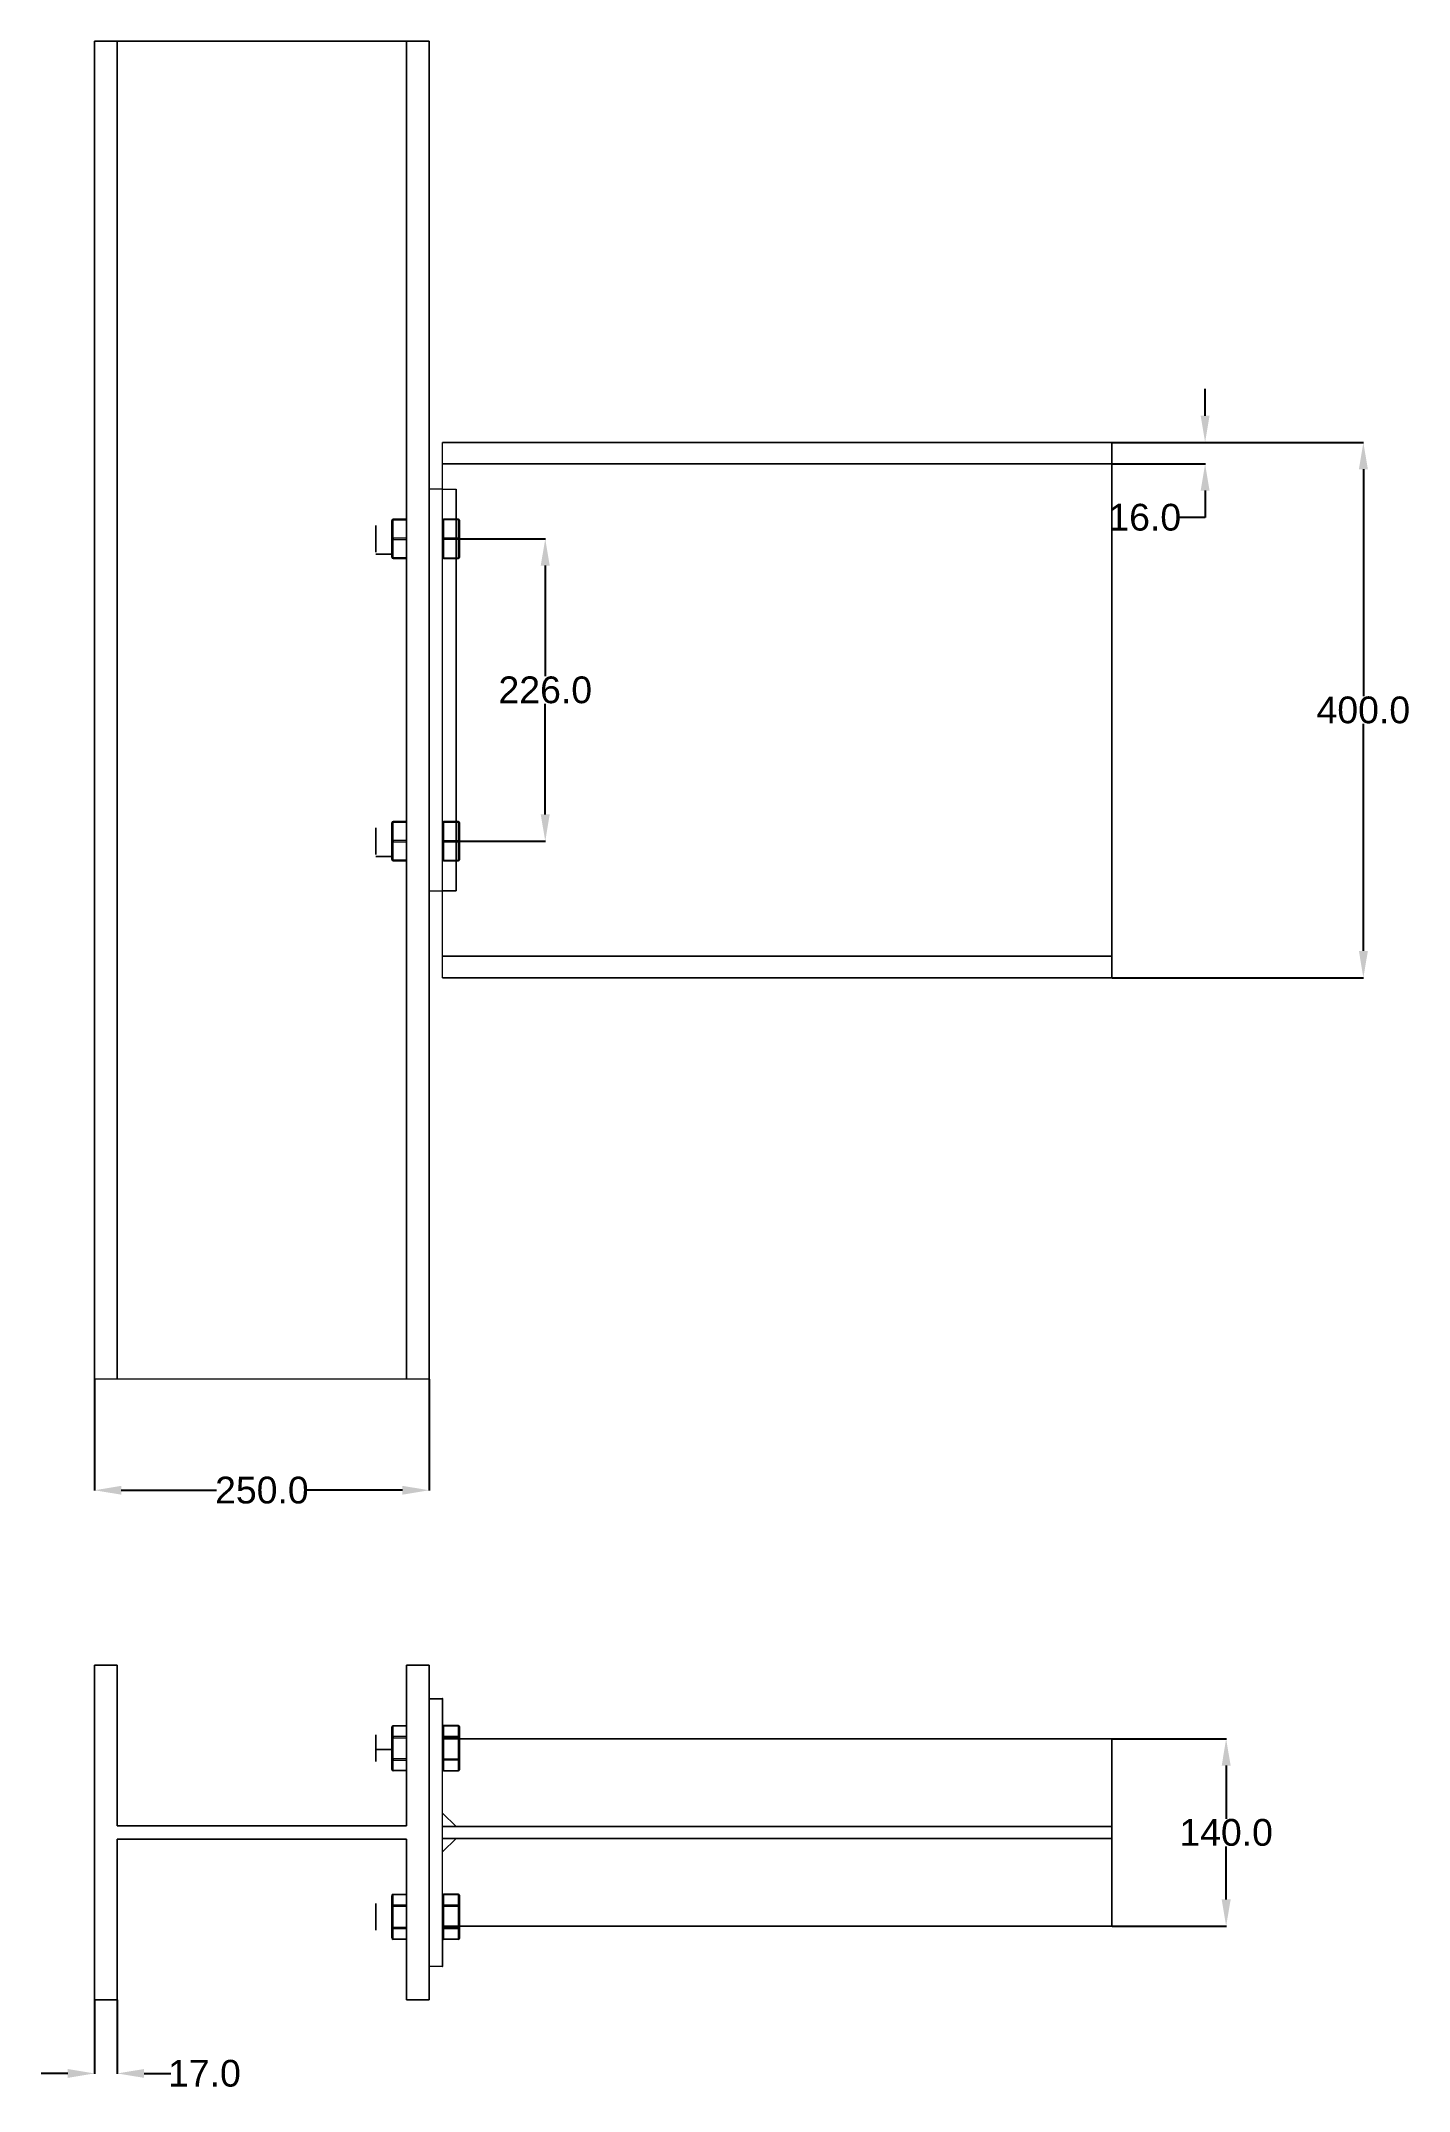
# Model space of a CAD drawing. Header units: inches. Extents: x 836 to 1858, y -178 to 1354.
import ezdxf

# ---------------------------------------------------------------- set-up
doc = ezdxf.new("R2010")
doc.units = ezdxf.units.IN
doc.header["$MEASUREMENT"] = 0
doc.styles.get("Standard").update_dxf_attribs({"font": 'arial.ttf'})
doc.dimstyles.get("Standard").update_dxf_attribs({"dimtxt": 20, "dimasz": 20, "dimexe": 0.18, "dimexo": 0.0625, "dimgap": 0.09, "dimtad": 0, "dimtih": 1, "dimtoh": 1, "dimdec": 1, "dimzin": 0, "dimdsep": 46, "dimtxsty": 'Standard', "dimcen": 0.09, "dimadec": 0, "dimazin": 0, "dimtfac": 1, "dimtdec": 1, "dimtofl": 0, "dimtmove": 0, "dimatfit": 3, "dimfxl": 1, "dimtolj": 1, "dimtzin": 0, "dimarcsym": 0})

# ---------------------------------------------------------------- blocks, each defined once
blk = doc.blocks.new('*D6')
at = {"color": 0, "lineweight": -2, "transparency": 16777216}
for p, q in [((1635.8, 1054.3), (1823.7, 1054.3)), ((1823.5, 1034.3), (1823.5, 864.6)), ((1823.5, 674.3), (1823.5, 844)), ((1635.8, 654.3), (1823.7, 654.3))]:
    blk.add_line(p, q, dxfattribs=at)
at = {"color": 0, "transparency": 16777216}
for points in [[(1820.2, 1034.3), (1826.9, 1034.3), (1823.5, 1054.3)], [(1820.2, 674.3), (1826.9, 674.3), (1823.5, 654.3)]]:
    blk.add_solid(points, dxfattribs=at)
at = {"layer": 'Defpoints', "color": 0, "transparency": 16777216}
for p in [(1635.7, 1054.3), (1635.7, 654.3), (1823.5, 654.3)]:
    blk.add_point(p, dxfattribs=at)
at = {"color": 0, "transparency": 16777216, "insert": (1823.5, 854.3), "char_height": 20, "attachment_point": 5}
blk.add_mtext('\\A1;400.0', dxfattribs=at)
blk = doc.blocks.new('*D7')
at = {"color": 0, "lineweight": -2, "transparency": 16777216}
for p, q in [((875.7, 354.2), (875.7, 271.1)), ((1125.7, 354.2), (1125.7, 271.1)), ((895.7, 271.3), (966.7, 271.3)), ((1105.7, 271.3), (1034.7, 271.3))]:
    blk.add_line(p, q, dxfattribs=at)
at = {"color": 0, "transparency": 16777216}
for points in [[(895.7, 274.6), (895.7, 268), (875.7, 271.3)], [(1105.7, 274.6), (1105.7, 268), (1125.7, 271.3)]]:
    blk.add_solid(points, dxfattribs=at)
at = {"layer": 'Defpoints', "color": 0, "transparency": 16777216}
for p in [(875.7, 354.3), (1125.7, 354.3), (1125.7, 271.3)]:
    blk.add_point(p, dxfattribs=at)
at = {"color": 0, "transparency": 16777216, "insert": (1000.7, 271.3), "char_height": 20, "attachment_point": 5}
blk.add_mtext('\\A1;250.0', dxfattribs=at)
blk = doc.blocks.new('*D8')
at = {"color": 0, "lineweight": -2, "transparency": 16777216}
for p, q in [((1148.3, 982.3), (1212.6, 982.3)), ((1212.4, 962.3), (1212.4, 879.6)), ((1212.4, 776.3), (1212.4, 859)), ((1148.3, 756.3), (1212.6, 756.3))]:
    blk.add_line(p, q, dxfattribs=at)
at = {"color": 0, "transparency": 16777216}
for points in [[(1209, 962.3), (1215.7, 962.3), (1212.4, 982.3)], [(1209, 776.3), (1215.7, 776.3), (1212.4, 756.3)]]:
    blk.add_solid(points, dxfattribs=at)
at = {"layer": 'Defpoints', "color": 0, "transparency": 16777216}
for p in [(1148.2, 982.3), (1148.2, 756.3), (1212.4, 756.3)]:
    blk.add_point(p, dxfattribs=at)
at = {"color": 0, "transparency": 16777216, "insert": (1212.4, 869.3), "char_height": 20, "attachment_point": 5}
blk.add_mtext('\\A1;226.0', dxfattribs=at)
blk = doc.blocks.new('*D9')
at = {"color": 0, "lineweight": -2, "transparency": 16777216}
for p, q in [((1635.8, 85.5), (1721.2, 85.5)), ((1721, 65.5), (1721, 25.8)), ((1721, -34.5), (1721, 5.2)), ((1635.8, -54.5), (1721.2, -54.5))]:
    blk.add_line(p, q, dxfattribs=at)
at = {"color": 0, "transparency": 16777216}
for points in [[(1717.7, 65.5), (1724.4, 65.5), (1721, 85.5)], [(1717.7, -34.5), (1724.4, -34.5), (1721, -54.5)]]:
    blk.add_solid(points, dxfattribs=at)
at = {"layer": 'Defpoints', "color": 0, "transparency": 16777216}
for p in [(1635.7, 85.5), (1635.7, -54.5), (1721, -54.5)]:
    blk.add_point(p, dxfattribs=at)
at = {"color": 0, "transparency": 16777216, "insert": (1721, 15.5), "char_height": 20, "attachment_point": 5}
blk.add_mtext('\\A1;140.0', dxfattribs=at)
blk = doc.blocks.new('*D10')
at = {"color": 0, "lineweight": -2, "transparency": 16777216}
for p, q in [((875.7, -109.6), (875.7, -164.7)), ((892.7, -109.6), (892.7, -164.7)), ((855.7, -164.5), (835.7, -164.5)), ((912.7, -164.5), (932.7, -164.5))]:
    blk.add_line(p, q, dxfattribs=at)
at = {"color": 0, "transparency": 16777216}
for points in [[(855.7, -161.2), (855.7, -167.8), (875.7, -164.5)], [(912.7, -161.2), (912.7, -167.8), (892.7, -164.5)]]:
    blk.add_solid(points, dxfattribs=at)
at = {"layer": 'Defpoints', "color": 0, "transparency": 16777216}
for p in [(875.7, -109.5), (892.7, -109.5), (892.7, -164.5)]:
    blk.add_point(p, dxfattribs=at)
at = {"color": 0, "transparency": 16777216, "insert": (957.8, -164.5), "char_height": 20, "attachment_point": 5}
blk.add_mtext('\\A1;17.0', dxfattribs=at)
blk = doc.blocks.new('*D11')
at = {"color": 0, "lineweight": -2, "transparency": 16777216}
for p, q in [((1705.3, 1074.3), (1705.3, 1094.3)), ((1635.8, 1054.3), (1705.5, 1054.3)), ((1635.8, 1038.3), (1705.5, 1038.3)), ((1705.3, 1018.3), (1705.3, 998.3)), ((1705.3, 998.3), (1685.3, 998.3))]:
    blk.add_line(p, q, dxfattribs=at)
at = {"color": 0, "transparency": 16777216}
for points in [[(1702, 1074.3), (1708.6, 1074.3), (1705.3, 1054.3)], [(1702, 1018.3), (1708.6, 1018.3), (1705.3, 1038.3)]]:
    blk.add_solid(points, dxfattribs=at)
at = {"layer": 'Defpoints', "color": 0, "transparency": 16777216}
for p in [(1635.8, 1054.3), (1635.7, 1038.3), (1705.3, 1038.3)]:
    blk.add_point(p, dxfattribs=at)
at = {"color": 0, "transparency": 16777216, "insert": (1660.2, 998.3), "char_height": 20, "attachment_point": 5}
blk.add_mtext('\\A1;16.0', dxfattribs=at)

msp = doc.modelspace()

# ---------------------------------------------------------------- linework, layer by layer
at = {"color": 0, "linetype": 'Continuous', "lineweight": 0, "extrusion": (0, 1, 0)}
for p, q in [((875.71, 1354.29), (892.71, 1354.29)), ((875.71, 354.29), (875.71, 1354.29)), ((875.71, 1354.29), (875.71, 354.29)), ((892.71, 1354.29), (875.71, 1354.29)), ((892.71, 1354.29), (892.71, 354.29)), ((892.71, 354.29), (892.71, 1354.29)), ((892.71, 1354.29), (1108.71, 1354.29)), ((1108.71, 1354.29), (892.71, 1354.29)), ((1108.71, 1354.29), (1108.71, 354.29)), ((1108.71, 1354.29), (1125.71, 1354.29)), ((1108.71, 354.29), (1108.71, 1354.29)), ((1125.71, 1354.29), (1108.71, 1354.29)), ((1125.71, 354.29), (1125.71, 1354.29)), ((1125.71, 1354.29), (1125.71, 354.29)), ((1135.71, 1038.29), (1135.71, 1054.29)), ((1635.71, 1054.29), (1135.71, 1054.29)), ((1135.71, 1038.29), (1135.71, 1054.29)), ((1135.71, 1054.29), (1635.71, 1054.29)), ((1635.71, 1054.29), (1635.71, 1038.29)), ((1635.71, 1038.29), (1635.71, 1054.29)), ((1135.71, 1019.29), (1135.71, 1038.29)), ((1135.71, 1019.29), (1135.71, 1038.29)), ((1635.71, 1038.29), (1135.71, 1038.29)), ((1135.71, 1038.29), (1635.71, 1038.29)), ((1635.71, 1038.29), (1635.71, 670.29)), ((1635.71, 670.29), (1635.71, 1038.29)), ((1135.71, 1019.29), (1125.71, 1019.29)), ((1135.71, 1019.29), (1125.71, 1019.29)), ((1135.71, 719.39), (1135.71, 1019.29)), ((1135.71, 719.39), (1135.71, 1019.29)), ((1135.71, 1019.29), (1145.71, 1019.29)), ((1135.71, 1019.29), (1145.71, 1019.29)), ((1145.71, 1019.29), (1145.71, 997.01)), ((1145.71, 997.01), (1145.71, 1019.29)), ((1097.76, 995.96), (1097.76, 982.29)), ((1097.76, 982.29), (1097.76, 995.96)), ((1098.82, 996.49), (1098.82, 997.01)), ((1108.71, 997.01), (1098.82, 997.01)), ((1098.82, 997.01), (1098.82, 996.49)), ((1108.71, 997.01), (1098.82, 997.01)), ((1098.82, 996.49), (1108.71, 996.49)), ((1098.82, 982.82), (1098.82, 996.49)), ((1098.82, 982.82), (1098.82, 996.49)), ((1098.82, 996.49), (1108.71, 996.49)), ((1136.45, 997.01), (1147.48, 997.01)), ((1136.45, 996.9), (1136.45, 997.01)), ((1136.45, 997.01), (1136.45, 996.65)), ((1147.48, 997.01), (1136.45, 997.01)), ((1136.45, 996.65), (1136.45, 996.9)), ((1136.45, 996.65), (1136.45, 982.66)), ((1147.48, 996.65), (1136.45, 996.65)), ((1136.45, 982.66), (1136.45, 996.65)), ((1136.45, 996.65), (1147.48, 996.65)), ((1145.71, 997.01), (1145.71, 967.57)), ((1145.71, 967.57), (1145.71, 997.01)), ((1147.48, 997.01), (1147.48, 996.65)), ((1147.48, 996.65), (1147.48, 997.01)), ((1147.48, 982.66), (1147.48, 996.65)), ((1147.48, 996.65), (1147.48, 982.66)), ((1148.21, 996.28), (1148.21, 982.29)), ((1148.21, 982.29), (1148.21, 996.28)), ((1085.71, 972.29), (1085.71, 992.29)), ((1085.71, 992.29), (1085.71, 990.52)), ((1085.71, 992.29), (1085.71, 990.52)), ((1085.71, 992.29), (1085.71, 972.29)), ((1085.71, 990.52), (1085.71, 972.29)), ((1097.76, 982.29), (1097.76, 968.63)), ((1097.76, 968.63), (1097.76, 982.29)), ((1108.71, 982.82), (1098.82, 982.82)), ((1098.82, 982.82), (1098.82, 981.76)), ((1108.71, 982.82), (1098.82, 982.82)), ((1098.82, 981.76), (1098.82, 982.82)), ((1098.82, 981.76), (1108.71, 981.76)), ((1098.82, 981.76), (1108.71, 981.76)), ((1098.82, 968.1), (1098.82, 981.76)), ((1098.82, 968.1), (1098.82, 981.76)), ((1136.45, 982.3), (1136.45, 982.66)), ((1136.45, 982.66), (1147.48, 982.66)), ((1136.45, 982.66), (1136.45, 981.92)), ((1147.48, 982.66), (1136.45, 982.66)), ((1136.45, 981.92), (1136.45, 982.3)), ((1136.45, 967.94), (1136.45, 981.92)), ((1136.45, 981.92), (1136.45, 967.94)), ((1147.48, 981.92), (1136.45, 981.92)), ((1136.45, 981.92), (1147.48, 981.92)), ((1147.48, 982.66), (1147.48, 981.92)), ((1147.48, 981.92), (1147.48, 982.66)), ((1147.48, 967.94), (1147.48, 981.92)), ((1147.48, 981.92), (1147.48, 967.94)), ((1148.21, 982.29), (1148.21, 968.3)), ((1148.21, 968.3), (1148.21, 982.29)), ((1085.71, 970.83), (1097.76, 970.83)), ((1097.76, 970.83), (1085.71, 970.83)), ((1098.82, 968.1), (1098.82, 967.57)), ((1108.71, 968.1), (1098.82, 968.1)), ((1108.71, 968.1), (1098.82, 968.1)), ((1098.82, 967.57), (1098.82, 968.1)), ((1098.82, 967.57), (1108.71, 967.57)), ((1098.82, 967.57), (1108.71, 967.57)), ((1136.45, 967.94), (1147.48, 967.94)), ((1136.45, 967.65), (1136.45, 967.94)), ((1136.45, 967.94), (1136.45, 967.57)), ((1147.48, 967.94), (1136.45, 967.94)), ((1136.45, 967.57), (1136.45, 967.65)), ((1147.48, 967.57), (1136.45, 967.57)), ((1136.45, 967.57), (1147.48, 967.57)), ((1145.71, 967.57), (1145.71, 771.01)), ((1145.71, 771.01), (1145.71, 967.57)), ((1147.48, 967.94), (1147.48, 967.57)), ((1147.48, 967.57), (1147.48, 967.94)), ((1085.71, 746.29), (1085.71, 766.29)), ((1085.71, 766.29), (1085.71, 764.52)), ((1085.71, 766.29), (1085.71, 746.29)), ((1085.71, 766.29), (1085.71, 746.29)), ((1097.76, 769.96), (1097.76, 756.29)), ((1097.76, 756.29), (1097.76, 769.96)), ((1097.76, 764.52), (1097.76, 766.29)), ((1098.82, 770.49), (1098.82, 771.01)), ((1108.71, 771.01), (1098.82, 771.01)), ((1098.82, 771.01), (1098.82, 770.49)), ((1108.71, 771.01), (1098.82, 771.01)), ((1098.82, 756.82), (1098.82, 770.49)), ((1098.82, 770.49), (1108.71, 770.49)), ((1098.82, 770.49), (1108.71, 770.49)), ((1098.82, 756.82), (1098.82, 770.49)), ((1136.45, 771.01), (1147.48, 771.01)), ((1136.45, 770.9), (1136.45, 771.01)), ((1136.45, 771.01), (1136.45, 770.65)), ((1147.48, 771.01), (1136.45, 771.01)), ((1136.45, 770.65), (1136.45, 770.9)), ((1136.45, 770.65), (1136.45, 756.66)), ((1147.48, 770.65), (1136.45, 770.65)), ((1136.45, 756.66), (1136.45, 770.65)), ((1136.45, 770.65), (1147.48, 770.65)), ((1145.71, 771.01), (1145.71, 741.57)), ((1145.71, 741.57), (1145.71, 771.01)), ((1147.48, 771.01), (1147.48, 770.65)), ((1147.48, 770.65), (1147.48, 771.01)), ((1147.48, 756.66), (1147.48, 770.65)), ((1147.48, 770.65), (1147.48, 756.66)), ((1148.21, 770.28), (1148.21, 756.29)), ((1148.21, 756.29), (1148.21, 770.28)), ((1097.76, 756.29), (1097.76, 742.63)), ((1097.76, 742.63), (1097.76, 756.29)), ((1098.82, 755.76), (1098.82, 756.82)), ((1098.82, 756.82), (1098.82, 755.76)), ((1108.71, 756.82), (1098.82, 756.82)), ((1108.71, 756.82), (1098.82, 756.82)), ((1098.82, 742.1), (1098.82, 755.76)), ((1098.82, 755.76), (1108.71, 755.76)), ((1098.82, 742.1), (1098.82, 755.76)), ((1098.82, 755.76), (1108.71, 755.76)), ((1136.45, 756.66), (1147.48, 756.66)), ((1136.45, 756.3), (1136.45, 756.66)), ((1136.45, 756.66), (1136.45, 755.92)), ((1147.48, 756.66), (1136.45, 756.66)), ((1136.45, 755.92), (1136.45, 756.3)), ((1136.45, 755.92), (1136.45, 741.94)), ((1147.48, 755.92), (1136.45, 755.92)), ((1136.45, 741.94), (1136.45, 755.92)), ((1136.45, 755.92), (1147.48, 755.92)), ((1147.48, 756.66), (1147.48, 755.92)), ((1147.48, 755.92), (1147.48, 756.66)), ((1147.48, 741.94), (1147.48, 755.92)), ((1147.48, 755.92), (1147.48, 741.94)), ((1148.21, 756.29), (1148.21, 742.3)), ((1148.21, 742.3), (1148.21, 756.29)), ((1085.71, 744.83), (1097.76, 744.83)), ((1097.76, 744.83), (1085.71, 744.83)), ((1108.71, 742.1), (1098.82, 742.1)), ((1098.82, 741.57), (1098.82, 742.1)), ((1098.82, 742.1), (1098.82, 741.57)), ((1108.71, 742.1), (1098.82, 742.1)), ((1098.82, 741.57), (1108.71, 741.57)), ((1098.82, 741.57), (1108.71, 741.57)), ((1136.45, 741.94), (1147.48, 741.94)), ((1136.45, 741.65), (1136.45, 741.94)), ((1136.45, 741.94), (1136.45, 741.57)), ((1147.48, 741.94), (1136.45, 741.94)), ((1136.45, 741.57), (1136.45, 741.65)), ((1147.48, 741.57), (1136.45, 741.57)), ((1136.45, 741.57), (1147.48, 741.57)), ((1145.71, 741.57), (1145.71, 719.29)), ((1145.71, 719.29), (1145.71, 741.57)), ((1147.48, 741.94), (1147.48, 741.57)), ((1147.48, 741.57), (1147.48, 741.94)), ((1125.71, 719.29), (1135.61, 719.29)), ((1125.71, 719.29), (1135.61, 719.29)), ((1135.61, 719.29), (1135.63, 719.29)), ((1135.61, 719.29), (1135.71, 719.29)), ((1135.63, 719.29), (1135.71, 719.29)), ((1135.71, 719.29), (1135.71, 719.39)), ((1135.71, 719.29), (1135.71, 719.39)), ((1135.71, 719.29), (1135.81, 719.29)), ((1135.81, 719.29), (1135.71, 719.29)), ((1135.71, 719.19), (1135.71, 719.29)), ((1135.71, 719.19), (1135.71, 719.29)), ((1135.71, 670.29), (1135.71, 719.19)), ((1135.71, 670.29), (1135.71, 719.19)), ((1135.81, 719.29), (1145.71, 719.29)), ((1145.71, 719.29), (1135.81, 719.29)), ((1135.71, 654.29), (1135.71, 670.29)), ((1635.71, 670.29), (1135.71, 670.29)), ((1135.71, 654.29), (1135.71, 670.29)), ((1135.71, 670.29), (1635.71, 670.29)), ((1635.71, 670.29), (1635.71, 654.29)), ((1635.71, 654.29), (1635.71, 670.29)), ((1135.71, 654.29), (1635.71, 654.29)), ((1635.71, 654.29), (1135.71, 654.29)), ((892.71, 354.29), (875.71, 354.29)), ((892.71, 354.29), (875.71, 354.29)), ((1108.71, 354.29), (892.71, 354.29)), ((1108.71, 354.29), (892.71, 354.29)), ((1125.71, 354.29), (1108.71, 354.29)), ((1125.71, 354.29), (1108.71, 354.29))]:
    msp.add_line(p, q, dxfattribs=at)
at = {"color": 0, "linetype": 'Continuous', "lineweight": 0}
for p, q in [((892.71, 140.51), (875.71, 140.51)), ((875.71, 140.51), (875.71, -109.49)), ((875.71, 140.51), (892.71, 140.51)), ((875.71, -109.49), (875.71, 140.51)), ((892.71, 20.51), (892.71, 140.51)), ((892.71, 140.51), (892.71, 20.51)), ((1108.71, 140.51), (1108.71, 20.51)), ((1125.71, 140.51), (1108.71, 140.51)), ((1108.71, 140.51), (1125.71, 140.51)), ((1108.71, 20.51), (1108.71, 140.51)), ((1125.71, -109.49), (1125.71, 140.51)), ((1125.71, 140.51), (1125.71, -109.49)), ((1125.71, 115.51), (1135.71, 115.51)), ((1135.71, 115.51), (1125.71, 115.51)), ((1135.71, 115.51), (1135.71, 85.51)), ((1135.71, 85.51), (1135.71, 115.51)), ((1135.81, 115.51), (1135.71, 115.51)), ((1135.71, 115.51), (1135.81, 115.51)), ((1097.76, 94.29), (1097.76, 86.4)), ((1097.76, 86.4), (1097.76, 94.29)), ((1098.82, 95.2), (1098.82, 95.34)), ((1098.82, 95.34), (1098.82, 95.2)), ((1108.71, 95.34), (1098.82, 95.34)), ((1098.82, 87.31), (1098.82, 95.2)), ((1098.82, 95.2), (1108.71, 95.2)), ((1098.82, 87.31), (1098.82, 95.2)), ((1098.82, 95.2), (1108.71, 95.2)), ((1136.45, 95.39), (1136.45, 95.29)), ((1136.45, 95.39), (1136.45, 95.39)), ((1136.45, 95.29), (1136.45, 95.39)), ((1147.48, 95.39), (1136.45, 95.39)), ((1136.45, 95.29), (1147.48, 95.29)), ((1136.45, 87.22), (1136.45, 95.29)), ((1136.45, 95.29), (1136.45, 87.22)), ((1147.48, 95.29), (1136.45, 95.29)), ((1147.48, 95.29), (1147.48, 95.39)), ((1147.48, 95.39), (1147.48, 95.29)), ((1147.48, 95.29), (1147.48, 87.22)), ((1147.48, 87.22), (1147.48, 95.29)), ((1148.21, 86.58), (1148.21, 94.66)), ((1148.21, 94.66), (1148.21, 86.58)), ((1085.71, 88.51), (1085.71, 68.51)), ((1085.71, 68.51), (1085.71, 88.51)), ((1085.71, 68.51), (1085.71, 88.51)), ((1085.71, 77.5), (1097.76, 77.5)), ((1097.76, 77.5), (1085.71, 77.5)), ((1097.76, 86.4), (1098.82, 86.4)), ((1097.76, 86.4), (1097.76, 70.61)), ((1098.82, 86.4), (1097.76, 86.4)), ((1097.76, 70.61), (1097.76, 86.4)), ((1108.71, 87.31), (1098.82, 87.31)), ((1098.82, 86.82), (1098.82, 87.31)), ((1098.82, 87.31), (1098.82, 86.4)), ((1108.71, 87.31), (1098.82, 87.31)), ((1098.82, 86.4), (1098.82, 86.82)), ((1098.82, 70.61), (1098.82, 86.4)), ((1098.82, 86.4), (1108.71, 86.4)), ((1098.82, 70.61), (1098.82, 86.4)), ((1098.82, 86.4), (1108.71, 86.4)), ((1136.45, 86.58), (1135.71, 86.58)), ((1135.71, 86.58), (1136.45, 86.58)), ((1135.71, -54.49), (1135.71, 85.51)), ((1135.71, -54.49), (1135.71, 85.51)), ((1135.71, 85.51), (1635.71, 85.51)), ((1635.71, 85.51), (1135.71, 85.51)), ((1136.45, 87.22), (1136.45, 86.58)), ((1147.48, 87.22), (1136.45, 87.22)), ((1136.45, 86.58), (1136.45, 87.22)), ((1136.45, 87.22), (1147.48, 87.22)), ((1136.45, 86.58), (1147.48, 86.58)), ((1136.45, 85.51), (1136.45, 86.58)), ((1136.45, 86.58), (1136.45, 85.51)), ((1147.48, 86.58), (1136.45, 86.58)), ((1136.45, 70.43), (1136.45, 85.51)), ((1136.45, 85.51), (1136.45, 70.43)), ((1147.48, 86.58), (1147.48, 87.22)), ((1147.48, 87.22), (1147.48, 86.9)), ((1147.48, 86.9), (1147.48, 86.58)), ((1147.48, 86.58), (1148.21, 86.58)), ((1147.48, 86.58), (1147.48, 85.51)), ((1148.21, 86.58), (1147.48, 86.58)), ((1147.48, 85.51), (1147.48, 86.58)), ((1147.48, 85.51), (1147.48, 70.43)), ((1147.48, 70.43), (1147.48, 85.51)), ((1148.21, 85.51), (1148.21, 86.58)), ((1148.21, 86.58), (1148.21, 85.51)), ((1148.21, 70.43), (1148.21, 85.51)), ((1148.21, 85.51), (1148.21, 70.43)), ((1635.71, 85.51), (1635.71, -54.49)), ((1635.71, -54.49), (1635.71, 85.51)), ((1097.76, 70.61), (1097.76, 62.72)), ((1097.76, 70.61), (1098.82, 70.61)), ((1098.82, 70.61), (1097.76, 70.61)), ((1097.76, 62.72), (1097.76, 70.61)), ((1108.71, 70.61), (1098.82, 70.61)), ((1098.82, 70.1), (1098.82, 70.61)), ((1098.82, 70.61), (1098.82, 69.7)), ((1108.71, 70.61), (1098.82, 70.61)), ((1098.82, 69.7), (1098.82, 70.1)), ((1098.82, 61.81), (1098.82, 69.7)), ((1098.82, 69.7), (1108.71, 69.7)), ((1098.82, 61.81), (1098.82, 69.7)), ((1098.82, 69.7), (1108.71, 69.7)), ((1108.71, 61.81), (1098.82, 61.81)), ((1098.82, 61.81), (1098.82, 61.67)), ((1108.71, 61.81), (1098.82, 61.81)), ((1098.82, 61.67), (1098.82, 61.81)), ((1098.82, 61.67), (1098.82, 61.67)), ((1108.71, 61.67), (1098.82, 61.67)), ((1135.71, 70.43), (1136.45, 70.43)), ((1136.45, 70.43), (1135.71, 70.43)), ((1136.45, 70.43), (1136.45, 69.79)), ((1147.48, 70.43), (1136.45, 70.43)), ((1136.45, 69.79), (1136.45, 70.43)), ((1136.45, 70.43), (1147.48, 70.43)), ((1136.45, 69.79), (1147.48, 69.79)), ((1136.45, 61.72), (1136.45, 69.79)), ((1136.45, 69.79), (1136.45, 61.72)), ((1147.48, 69.79), (1136.45, 69.79)), ((1136.45, 61.72), (1136.45, 61.62)), ((1147.48, 61.72), (1136.45, 61.72)), ((1136.45, 61.62), (1136.45, 61.72)), ((1136.45, 61.72), (1147.48, 61.72)), ((1147.48, 61.62), (1136.45, 61.62)), ((1147.48, 70.43), (1147.48, 69.96)), ((1148.21, 70.43), (1147.48, 70.43)), ((1147.48, 70.43), (1148.21, 70.43)), ((1147.48, 69.79), (1147.48, 70.43)), ((1147.48, 69.96), (1147.48, 69.79)), ((1147.48, 69.79), (1147.48, 61.72)), ((1147.48, 61.72), (1147.48, 69.79)), ((1147.48, 61.72), (1147.48, 61.62)), ((1147.48, 61.62), (1147.48, 61.72)), ((1148.21, 62.35), (1148.21, 70.43)), ((1148.21, 70.43), (1148.21, 62.35)), ((1108.71, 20.51), (892.71, 20.51)), ((892.71, 20.51), (1108.71, 20.51)), ((1145.71, 19.96), (1135.71, 29.96)), ((1145.71, 19.96), (1135.71, 29.96)), ((1135.71, 19.96), (1635.71, 19.96)), ((1635.71, 19.96), (1135.71, 19.96)), ((892.71, -109.49), (892.71, 10.51)), ((892.71, 10.51), (1108.71, 10.51)), ((892.71, 10.51), (892.71, -109.49)), ((1108.71, 10.51), (892.71, 10.51)), ((1108.71, 10.51), (1108.71, -109.49)), ((1108.71, -109.49), (1108.71, 10.51)), ((1135.71, 1.06), (1145.71, 11.06)), ((1135.71, 1.06), (1145.71, 11.06)), ((1135.71, 11.06), (1635.71, 11.06)), ((1635.71, 11.06), (1135.71, 11.06)), ((1136.45, -30.71), (1136.45, -30.61)), ((1136.45, -30.61), (1136.45, -30.71)), ((1147.48, -30.61), (1136.45, -30.61)), ((1147.48, -30.61), (1147.48, -30.71)), ((1147.48, -30.71), (1147.48, -30.61)), ((1085.71, -57.49), (1085.71, -37.49)), ((1085.71, -37.49), (1085.71, -53.18)), ((1085.71, -37.49), (1085.71, -53.18)), ((1097.76, -31.71), (1097.76, -39.6)), ((1097.76, -39.6), (1097.76, -31.71)), ((1097.76, -39.6), (1097.76, -55.39)), ((1098.82, -39.6), (1097.76, -39.6)), ((1097.76, -39.6), (1098.82, -39.6)), ((1097.76, -55.39), (1097.76, -39.6)), ((1097.76, -39.6), (1097.76, -53.18)), ((1097.76, -42.31), (1097.76, -39.6)), ((1098.82, -30.66), (1098.82, -30.8)), ((1098.82, -30.66), (1098.82, -30.66)), ((1098.82, -30.8), (1098.82, -30.66)), ((1108.71, -30.66), (1098.82, -30.66)), ((1098.82, -30.8), (1108.71, -30.8)), ((1098.82, -38.69), (1098.82, -30.8)), ((1098.82, -30.8), (1108.71, -30.8)), ((1098.82, -38.69), (1098.82, -30.8)), ((1098.82, -39.6), (1098.82, -38.69)), ((1108.71, -38.69), (1098.82, -38.69)), ((1098.82, -38.69), (1098.82, -39.6)), ((1108.71, -38.69), (1098.82, -38.69)), ((1098.82, -55.39), (1098.82, -39.6)), ((1098.82, -39.6), (1108.71, -39.6)), ((1098.82, -55.39), (1098.82, -39.6)), ((1098.82, -39.6), (1108.71, -39.6)), ((1136.45, -39.42), (1135.71, -39.42)), ((1135.71, -39.42), (1136.45, -39.42)), ((1136.45, -38.78), (1136.45, -30.71)), ((1136.45, -30.71), (1136.45, -38.78)), ((1147.48, -30.71), (1136.45, -30.71)), ((1136.45, -30.71), (1147.48, -30.71)), ((1136.45, -38.78), (1147.48, -38.78)), ((1136.45, -39.14), (1136.45, -38.78)), ((1136.45, -38.78), (1136.45, -39.42)), ((1147.48, -38.78), (1136.45, -38.78)), ((1136.45, -39.42), (1136.45, -39.14)), ((1136.45, -54.49), (1136.45, -39.42)), ((1136.45, -39.42), (1136.45, -54.49)), ((1147.48, -39.42), (1136.45, -39.42)), ((1136.45, -39.42), (1147.48, -39.42)), ((1147.48, -38.78), (1147.48, -30.71)), ((1147.48, -30.71), (1147.48, -38.78)), ((1147.48, -38.78), (1147.48, -39.42)), ((1147.48, -39.42), (1147.48, -38.78)), ((1147.48, -39.42), (1148.21, -39.42)), ((1147.48, -54.49), (1147.48, -39.42)), ((1147.48, -39.42), (1147.48, -54.49)), ((1148.21, -39.42), (1147.48, -39.42)), ((1148.21, -31.34), (1148.21, -39.42)), ((1148.21, -39.42), (1148.21, -31.34)), ((1148.21, -39.42), (1148.21, -54.49)), ((1148.21, -54.49), (1148.21, -39.42)), ((1085.71, -53.18), (1085.71, -57.49)), ((1097.76, -55.39), (1098.82, -55.39)), ((1098.82, -55.39), (1097.76, -55.39)), ((1097.76, -55.39), (1097.76, -63.28)), ((1097.76, -63.28), (1097.76, -55.39)), ((1098.82, -56.3), (1098.82, -55.39)), ((1108.71, -55.39), (1098.82, -55.39)), ((1098.82, -55.39), (1098.82, -56.3)), ((1108.71, -55.39), (1098.82, -55.39)), ((1098.82, -56.3), (1108.71, -56.3)), ((1098.82, -64.19), (1098.82, -56.3)), ((1098.82, -64.19), (1098.82, -56.3)), ((1098.82, -56.3), (1108.71, -56.3)), ((1135.71, -54.49), (1135.71, -84.49)), ((1135.71, -84.49), (1135.71, -54.49)), ((1635.71, -54.49), (1135.71, -54.49)), ((1135.71, -54.49), (1635.71, -54.49)), ((1135.71, -55.57), (1136.45, -55.57)), ((1136.45, -55.57), (1135.71, -55.57)), ((1136.45, -55.57), (1136.45, -54.49)), ((1136.45, -54.49), (1136.45, -55.57)), ((1136.45, -55.57), (1147.48, -55.57)), ((1136.45, -55.96), (1136.45, -55.57)), ((1136.45, -55.57), (1136.45, -56.21)), ((1147.48, -55.57), (1136.45, -55.57)), ((1136.45, -56.21), (1136.45, -55.96)), ((1136.45, -56.21), (1136.45, -64.28)), ((1147.48, -56.21), (1136.45, -56.21)), ((1136.45, -64.28), (1136.45, -56.21)), ((1136.45, -56.21), (1147.48, -56.21)), ((1147.48, -55.57), (1147.48, -54.49)), ((1147.48, -54.49), (1147.48, -55.57)), ((1147.48, -55.57), (1147.48, -56.21)), ((1148.21, -55.57), (1147.48, -55.57)), ((1147.48, -55.57), (1148.21, -55.57)), ((1147.48, -56.21), (1147.48, -55.57)), ((1147.48, -64.28), (1147.48, -56.21)), ((1147.48, -56.21), (1147.48, -64.28)), ((1148.21, -54.49), (1148.21, -55.57)), ((1148.21, -55.57), (1148.21, -54.49)), ((1148.21, -55.57), (1148.21, -63.65)), ((1148.21, -63.65), (1148.21, -55.57)), ((1108.71, -64.19), (1098.82, -64.19)), ((1098.82, -64.19), (1098.82, -64.33)), ((1108.71, -64.19), (1098.82, -64.19)), ((1098.82, -64.33), (1098.82, -64.19)), ((1108.71, -64.33), (1098.82, -64.33)), ((1136.45, -64.38), (1136.45, -64.28)), ((1136.45, -64.28), (1147.48, -64.28)), ((1136.45, -64.28), (1136.45, -64.38)), ((1147.48, -64.28), (1136.45, -64.28)), ((1136.45, -64.38), (1136.45, -64.38)), ((1147.48, -64.38), (1136.45, -64.38)), ((1147.48, -64.28), (1147.48, -64.38)), ((1147.48, -64.38), (1147.48, -64.28)), ((1135.71, -84.49), (1125.71, -84.49)), ((1135.71, -84.49), (1125.71, -84.49)), ((1135.81, -84.49), (1135.71, -84.49)), ((1135.71, -84.49), (1135.81, -84.49)), ((875.71, -109.49), (892.71, -109.49)), ((892.71, -109.49), (875.71, -109.49)), ((1108.71, -109.49), (1125.71, -109.49)), ((1125.71, -109.49), (1108.71, -109.49))]:
    msp.add_line(p, q, dxfattribs=at)
for centre, radius, start, end in [((1098.82, 995.96), 1.06, 90, 180), ((1098.82, 995.96), 1.06, 90, 180), ((1136.45, 996.28), 0.735, 90, 180), ((1136.45, 996.28), 0.735, 90, 180), ((1147.48, 996.28), 0.735, 0, 90), ((1147.48, 996.28), 0.735, 0, 90), ((1098.82, 968.63), 1.06, 180, 270), ((1098.82, 968.63), 1.06, 180, 270), ((1136.45, 968.3), 0.735, 180, 270), ((1136.45, 968.3), 0.735, 180, 270), ((1147.48, 968.3), 0.735, 270, 0), ((1147.48, 968.3), 0.735, 270, 0), ((1098.82, 769.96), 1.06, 90, 180), ((1098.82, 769.96), 1.06, 90, 180), ((1136.45, 770.28), 0.735, 90, 180), ((1136.45, 770.28), 0.735, 90, 180), ((1147.48, 770.28), 0.735, 0, 90), ((1147.48, 770.28), 0.735, 0, 90), ((1098.82, 742.63), 1.06, 180, 270), ((1098.82, 742.63), 1.06, 180, 270), ((1136.45, 742.3), 0.735, 180, 270), ((1136.45, 742.3), 0.735, 180, 270), ((1147.48, 742.3), 0.735, 270, 0), ((1147.48, 742.3), 0.735, 270, 0), ((1135.71, 719.29), 0.1, 90, 180.00002), ((1135.71, 719.29), 0.1, 90, 180), ((1135.71, 719.29), 0.1, 180, 270), ((1135.71, 719.29), 0.1, 270, 90), ((1135.71, 719.29), 0.1, 270, 90), ((1135.71, 115.51), 0.1, 270, 180), ((1135.71, 115.51), 0.1, 180, 270.00002), ((1135.71, 115.51), 0.1, 180, 216.5253), ((1135.71, 115.51), 0.1, 216.5253, 270), ((1098.82, 94.29), 1.06, 90, 180), ((1136.45, 94.66), 0.735, 90, 180), ((1147.48, 94.66), 0.735, 0, 90), ((1098.82, 62.72), 1.06, 180, 270), ((1136.45, 62.35), 0.735, 180, 270), ((1147.48, 62.35), 0.735, 270, 0), ((1136.45, -31.34), 0.735, 90, 180), ((1147.48, -31.34), 0.735, 360, 90), ((1098.82, -31.71), 1.06, 90, 180), ((1098.82, -63.28), 1.06, 180, 270), ((1136.45, -63.65), 0.735, 180, 270), ((1147.48, -63.65), 0.735, 270, 0), ((1135.71, -84.49), 0.1, 180, 90), ((1135.71, -84.49), 0.1, 90, 180), ((1135.71, -84.49), 0.1, 143.4747, 180), ((1135.71, -84.49), 0.1, 90, 143.4747)]:
    msp.add_arc(centre, radius, start, end, dxfattribs=at)
for centre, major_axis, ratio, start_param, end_param in [((1098.82, 995.96), (1.06, 0), 0.5, 1.5707963, 3.1415927), ((1098.82, 995.96), (-1.06, 0), 0.5, 4.712389, 6.2831853), ((1136.45, 996.28), (0.735, 0), 0.5, 1.5707963, 3.1415927), ((1136.45, 996.28), (-0.735, 0), 0.5, 4.712389, 6.2831853), ((1147.48, 996.28), (0.735, 0), 0.5, 0, 1.5707963), ((1147.48, 996.28), (-0.735, 0), 0.5, 3.1415927, 4.712389), ((1098.82, 982.29), (1.06, 0), 0.5, 1.5707963, 3.1415927), ((1098.82, 982.29), (-1.06, 0), 0.5, 4.712389, 6.2831853), ((1098.82, 982.29), (1.06, 0), 0.5, 3.1415927, 4.712389), ((1098.82, 982.29), (-1.06, 0), 0.5, 0, 1.5707963), ((1136.45, 982.29), (-0.735, 0), 0.5, 4.712389, 6.2831853), ((1136.45, 982.29), (0.735, 0), 0.5, 1.5707963, 3.1415927), ((1136.45, 982.29), (-0.735, 0), 0.5, 0, 1.5707963), ((1136.45, 982.29), (0.735, 0), 0.5, 3.1415927, 4.712389), ((1147.48, 982.29), (-0.735, 0), 0.5, 3.1415927, 4.712389), ((1147.48, 982.29), (0.735, 0), 0.5, 0, 1.5707963), ((1147.48, 982.29), (0.735, 0), 0.5, 4.712389, 6.2831853), ((1147.48, 982.29), (-0.735, 0), 0.5, 1.5707963, 3.1415927), ((1098.82, 968.63), (1.06, 0), 0.5, 3.1415927, 4.712389), ((1098.82, 968.63), (-1.06, 0), 0.5, 0, 1.5707963), ((1136.45, 968.3), (0.735, 0), 0.5, 3.1415927, 4.712389), ((1136.45, 968.3), (-0.735, 0), 0.5, 0, 1.5707963), ((1147.48, 968.3), (-0.735, 0), 0.5, 1.5707963, 3.1415927), ((1147.48, 968.3), (0.735, 0), 0.5, 4.712389, 6.2831853), ((1098.82, 769.96), (1.06, 0), 0.5, 1.5707963, 3.1415927), ((1098.82, 769.96), (-1.06, 0), 0.5, 4.712389, 6.2831853), ((1136.45, 770.28), (-0.735, 0), 0.5, 4.712389, 6.2831853), ((1136.45, 770.28), (0.735, 0), 0.5, 1.5707963, 3.1415927), ((1147.48, 770.28), (0.735, 0), 0.5, 0, 1.5707963), ((1147.48, 770.28), (-0.735, 0), 0.5, 3.1415927, 4.712389), ((1098.82, 756.29), (-1.06, 0), 0.5, 4.712389, 6.2831853), ((1098.82, 756.29), (1.06, 0), 0.5, 1.5707963, 3.1415927), ((1098.82, 756.29), (-1.06, 0), 0.5, 0, 1.5707963), ((1098.82, 756.29), (1.06, 0), 0.5, 3.1415927, 4.712389), ((1136.45, 756.29), (-0.735, 0), 0.5, 4.712389, 6.2831853), ((1136.45, 756.29), (0.735, 0), 0.5, 1.5707963, 3.1415927), ((1136.45, 756.29), (-0.735, 0), 0.5, 0, 1.5707963), ((1136.45, 756.29), (0.735, 0), 0.5, 3.1415927, 4.712389), ((1147.48, 756.29), (-0.735, 0), 0.5, 3.1415927, 4.712389), ((1147.48, 756.29), (0.735, 0), 0.5, 0, 1.5707963), ((1147.48, 756.29), (0.735, 0), 0.5, 4.712389, 6.2831853), ((1147.48, 756.29), (-0.735, 0), 0.5, 1.5707963, 3.1415927), ((1098.82, 742.63), (1.06, 0), 0.5, 3.1415927, 4.712389), ((1098.82, 742.63), (-1.06, 0), 0.5, 0, 1.5707963), ((1136.45, 742.3), (0.735, 0), 0.5, 3.1415927, 4.712389), ((1136.45, 742.3), (-0.735, 0), 0.5, 0, 1.5707963), ((1147.48, 742.3), (-0.735, 0), 0.5, 1.5707963, 3.1415927), ((1147.48, 742.3), (0.735, 0), 0.5, 4.712389, 6.2831853), ((1098.82, 94.29), (-1.06, 0), 0.8660254, 4.712389, 6.2831853), ((1098.82, 94.29), (1.06, 0), 0.8660254, 1.5707963, 3.1415927), ((1136.45, 94.66), (-0.735, 0), 0.8660254, 4.712389, 6.2831853), ((1136.45, 94.66), (0.735, 0), 0.8660254, 1.5707963, 3.1415927), ((1147.48, 94.66), (-0.735, 0), 0.8660254, 3.1415927, 4.712389), ((1147.48, 94.66), (0.735, 0), 0.8660254, 0, 1.5707963), ((1098.82, 86.4), (1.06, 0), 0.8660254, 1.5707963, 3.1415927), ((1098.82, 86.4), (-1.06, 0), 0.8660254, 4.712389, 6.2831853), ((1136.45, 86.58), (-0.735, 0), 0.8660254, 4.712389, 6.2831853), ((1136.45, 86.58), (0.735, 0), 0.8660254, 2.9738415, 3.1415927), ((1136.45, 86.58), (0.735, 0), 0.8660254, 1.8245744, 2.9738415), ((1136.45, 86.58), (0.735, 0), 0.8660254, 1.5707963, 1.8245744), ((1147.48, 86.58), (-0.735, 0), 0.8660254, 3.1415927, 4.712389), ((1147.48, 86.58), (0.735, 0), 0.8660254, 0, 1.5707963), ((1098.82, 70.61), (-1.06, 0), 0.8660254, 0, 1.5707963), ((1098.82, 70.61), (1.06, 0), 0.8660254, 3.1415927, 4.712389), ((1098.82, 62.72), (1.06, 0), 0.8660254, 3.1415927, 4.712389), ((1098.82, 62.72), (-1.06, 0), 0.8660254, 0, 1.5707963), ((1136.45, 70.43), (-0.735, 0), 0.8660254, 0, 1.5707963), ((1136.45, 70.43), (0.735, 0), 0.8660254, 3.1415927, 4.712389), ((1136.45, 62.35), (0.735, 0), 0.8660254, 3.1415927, 4.712389), ((1136.45, 62.35), (-0.735, 0), 0.8660254, 0, 1.5707963), ((1147.48, 70.43), (0.735, 0), 0.8660254, 4.712389, 6.2831853), ((1147.48, 70.43), (-0.735, 0), 0.8660254, 1.5707963, 3.1415927), ((1147.48, 62.35), (-0.735, 0), 0.8660254, 1.5707963, 3.1415927), ((1147.48, 62.35), (0.735, 0), 0.8660254, 4.712389, 6.2831853), ((1098.82, -31.71), (1.06, 0), 0.8660254, 1.5707963, 3.1415927), ((1098.82, -31.71), (-1.06, 0), 0.8660254, 4.712389, 6.2831853), ((1098.82, -39.6), (-1.06, 0), 0.8660254, 4.712389, 6.2831853), ((1098.82, -39.6), (1.06, 0), 0.8660254, 1.5707963, 3.1415927), ((1136.45, -31.34), (-0.735, 0), 0.8660254, 4.712389, 6.2831853), ((1136.45, -31.34), (0.735, 0), 0.8660254, 1.5707963, 3.1415927), ((1136.45, -39.42), (0.735, 0), 0.8660254, 1.5707963, 3.1415927), ((1136.45, -39.42), (-0.735, 0), 0.8660254, 4.712389, 6.2831853), ((1147.48, -31.34), (0.735, 0), 0.8660254, 0, 1.5707963), ((1147.48, -31.34), (-0.735, 0), 0.8660254, 3.1415927, 4.712389), ((1147.48, -39.42), (-0.735, 0), 0.8660254, 3.1415927, 4.712389), ((1147.48, -39.42), (0.735, 0), 0.8660254, 0, 1.5707963), ((1098.82, -55.39), (1.06, 0), 0.8660254, 3.1415927, 4.712389), ((1098.82, -55.39), (-1.06, 0), 0.8660254, 0, 1.5707963), ((1136.45, -55.57), (0.735, 0), 0.8660254, 3.1415927, 4.712389), ((1136.45, -55.57), (-0.735, 0), 0.8660254, 0, 1.5707963), ((1147.48, -55.57), (0.735, 0), 0.8660254, 4.712389, 6.2831853), ((1147.48, -55.57), (-0.735, 0), 0.8660254, 1.5707963, 3.1415927), ((1098.82, -63.28), (1.06, 0), 0.8660254, 3.1415927, 4.712389), ((1098.82, -63.28), (-1.06, 0), 0.8660254, 0, 1.5707963), ((1136.45, -63.65), (-0.735, 0), 0.8660254, 0, 1.5707963), ((1136.45, -63.65), (0.735, 0), 0.8660254, 3.1415927, 4.712389), ((1147.48, -63.65), (-0.735, 0), 0.8660254, 1.5707963, 3.1415927), ((1147.48, -63.65), (0.735, 0), 0.8660254, 4.712389, 6.2831853)]:
    msp.add_ellipse(centre, major_axis=major_axis, ratio=ratio, start_param=start_param, end_param=end_param, dxfattribs=at)

# ---------------------------------------------------------------- dimensions: what is measured, and where the dimension line sits
for base, p1, p2, picture, middle in [((1705.31, 1038.29), (1635.77, 1054.29), (1635.71, 1038.29), '*D11', (1660.22, 998.29)), ((1823.52, 654.29), (1635.71, 1054.29), (1635.71, 654.29), '*D6', (1823.52, 854.29)), ((1212.38, 756.31), (1148.21, 982.29), (1148.21, 756.31), '*D8', (1212.38, 869.3)), ((1721.04, -54.49), (1635.71, 85.51), (1635.71, -54.49), '*D9', (1721.04, 15.51))]:
    dim = msp.add_linear_dim(base=base, p1=p1, p2=p2, angle=90, dimstyle='Standard')
    dim.commit()
    dim.dimension.update_dxf_attribs({"geometry": picture, "text_midpoint": middle})
for base, p1, p2, picture, middle in [((1125.71, 271.29), (875.71, 354.29), (1125.71, 354.29), '*D7', (1000.71, 271.29)), ((892.71, -164.49), (875.71, -109.49), (892.71, -109.49), '*D10', (957.8, -164.49))]:
    dim = msp.add_linear_dim(base=base, p1=p1, p2=p2, dimstyle='Standard')
    dim.commit()
    dim.dimension.update_dxf_attribs({"geometry": picture, "text_midpoint": middle})

doc.saveas('drawing.dxf')
